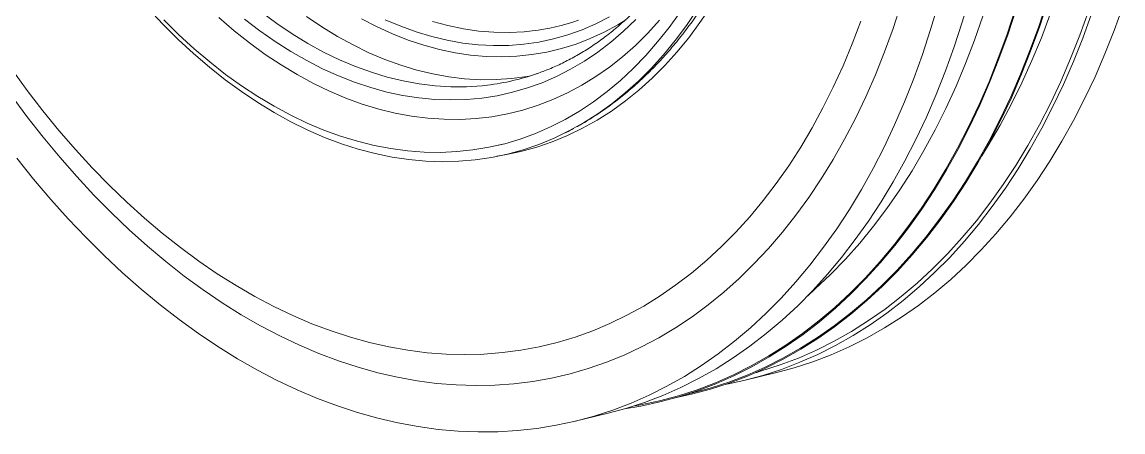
# Model space of a CAD drawing. Header units: millimetres. Extents: x -1041 to 1726, y -447 to 1705.
# Drawn here: x 422.2 to 803, y -447.4 to -305.6 of the extents above; entities that cross this region are included whole.
import ezdxf

# ---------------------------------------------------------------- set-up
doc = ezdxf.new("R2010")
doc.units = ezdxf.units.MM

msp = doc.modelspace()

# ---------------------------------------------------------------- linework, layer by layer
at = {"color": 7, "linetype": 'Continuous', "lineweight": 15}
for p, q in [((586.81, -348.2), (588.52, -347.79)), ((671.81, -429.56), (682.72, -426.92)), ((652.34, -434.27), (653.62, -433.96)), ((613.53, -443.65), (624.47, -441.01))]:
    msp.add_line(p, q, dxfattribs=at)
at = {"color": 8, "linetype": 'Continuous', "lineweight": 15, "flags": 128}
for points in [[(673.26, -276.17), (670.48, -282.24), (667.31, -288.51), (663.95, -294.53), (660.41, -300.3), (656.68, -305.81), (652.78, -311.04), (648.71, -316), (644.47, -320.67), (640.08, -325.05), (635.54, -329.13), (630.86, -332.9), (626.04, -336.37), (621.1, -339.51), (616.03, -342.34), (610.85, -344.84), (605.57, -347.01), (600.2, -348.84), (594.74, -350.35), (589.2, -351.51), (586.41, -351.97)], [(642.73, -304.98), (638.61, -309.48), (634.34, -313.68), (629.91, -317.59), (625.35, -321.18), (620.65, -324.47), (615.82, -327.43), (610.88, -330.08), (605.83, -332.4), (600.68, -334.38), (595.43, -336.03), (590.11, -337.35), (584.7, -338.33), (579.23, -338.97), (573.71, -339.27), (568.13, -339.23), (562.52, -338.85), (556.88, -338.13), (551.22, -337.07), (545.54, -335.68), (539.87, -333.95), (534.2, -331.89), (528.55, -329.51), (522.93, -326.8), (517.34, -323.77), (511.79, -320.43), (506.3, -316.79), (500.87, -312.84), (495.51, -308.59), (490.24, -304.06)], [(583.14, -327.4), (581.31, -327.6), (575.94, -327.95), (570.51, -327.96), (565.05, -327.64), (559.56, -326.97), (554.05, -325.97), (548.52, -324.62), (542.99, -322.95), (537.47, -320.95), (531.97, -318.61), (526.49, -315.96), (521.05, -312.99), (515.65, -309.7), (510.31, -306.11), (505.03, -302.22)], [(597.55, -324.35), (596.84, -324.47), (591.52, -325.16), (586.15, -325.52), (580.73, -325.53), (575.27, -325.2), (569.77, -324.54), (564.26, -323.53), (558.73, -322.19), (553.2, -320.52), (547.68, -318.52), (542.18, -316.19), (536.7, -313.53), (531.26, -310.56), (525.86, -307.28), (520.52, -303.69)], [(631.04, -304.86), (628.22, -306.57), (623.52, -309.1), (618.7, -311.31), (613.79, -313.19), (608.78, -314.75), (603.69, -315.96), (598.53, -316.85), (593.3, -317.39), (588.02, -317.6), (582.7, -317.47), (577.34, -317.01), (571.95, -316.21), (566.55, -315.07), (561.14, -313.61), (555.73, -311.81), (550.33, -309.69), (544.96, -307.24), (539.61, -304.48)], [(625.4, -303.76), (620.69, -306.17), (615.88, -308.26), (610.96, -310.01), (605.96, -311.43), (600.88, -312.52), (595.73, -313.26), (590.52, -313.67), (585.25, -313.74), (579.95, -313.46), (574.61, -312.85), (569.25, -311.9), (563.88, -310.62), (558.51, -309), (553.14, -307.06), (547.8, -304.78)], [(791.11, -301.89), (788.11, -310.18), (784.9, -318.26), (781.49, -326.12), (777.88, -333.75), (774.08, -341.14), (770.08, -348.29), (765.9, -355.19), (761.54, -361.83), (756.99, -368.2), (752.28, -374.3), (747.4, -380.12), (742.36, -385.66), (737.16, -390.9), (731.82, -395.85), (726.32, -400.5), (720.7, -404.84), (714.94, -408.86), (709.05, -412.57), (703.05, -415.97), (696.93, -419.03), (690.71, -421.78), (684.39, -424.19), (677.98, -426.27), (675.95, -426.86)], [(754.57, -303.54), (751.67, -311.84), (748.57, -319.94), (745.26, -327.82), (741.75, -335.48), (738.05, -342.9), (734.15, -350.07), (730.06, -357), (725.79, -363.67), (721.34, -370.08), (716.71, -376.21), (711.92, -382.07), (706.96, -387.64), (701.85, -392.92), (696.58, -397.9), (693.96, -400.22)], [(777.82, -302.89), (774.76, -311.02), (771.48, -318.93), (768.01, -326.61), (764.33, -334.07), (760.47, -341.28), (756.41, -348.24), (754.17, -351.84)], [(598.62, -308.64), (595.86, -308.93), (590.67, -309.19), (585.42, -309.12), (580.14, -308.7), (574.83, -307.94), (569.51, -306.84), (564.17, -305.41)]]:
    msp.add_lwpolyline(points, dxfattribs=at)
at = {"color": 7, "linetype": 'Continuous', "lineweight": 15, "flags": 128}
for points in [[(750.01, -296.87), (747.43, -305.61), (744.63, -314.15), (741.62, -322.48), (738.4, -330.61), (734.98, -338.51), (731.36, -346.19), (727.54, -353.63), (723.53, -360.82), (719.33, -367.76), (714.94, -374.44), (710.38, -380.85), (705.65, -386.98), (700.75, -392.84), (695.69, -398.41), (690.47, -403.68), (685.1, -408.66), (679.59, -413.33), (673.94, -417.69), (668.15, -421.74), (662.24, -425.47), (656.21, -428.88), (650.07, -431.96), (643.82, -434.72), (637.47, -437.15), (631.03, -439.24), (624.5, -441), (624.47, -441.01)], [(655.69, -301.27), (651.97, -306.77), (648.07, -312), (644, -316.96), (639.77, -321.62), (635.39, -326), (630.85, -330.08), (626.17, -333.85), (621.36, -337.31), (616.42, -340.45), (611.36, -343.27), (606.19, -345.77), (600.91, -347.94), (595.54, -349.78), (590.08, -351.28), (584.54, -352.44), (578.94, -353.27), (573.27, -353.75), (567.55, -353.9), (561.79, -353.71), (555.99, -353.18), (550.16, -352.31), (544.32, -351.1), (538.47, -349.55), (532.63, -347.68), (526.79, -345.48), (520.97, -342.95), (515.18, -340.1), (509.42, -336.93), (503.71, -333.45), (498.06, -329.66), (492.47, -325.57), (486.95, -321.19), (481.51, -316.53), (476.15, -311.58), (470.9, -306.36), (465.74, -300.87)], [(739.04, -299.49), (736.46, -308.23), (733.66, -316.77), (730.65, -325.11), (727.44, -333.24), (724.02, -341.14), (720.39, -348.82), (716.58, -356.26), (712.57, -363.45), (708.37, -370.39), (703.99, -377.07), (699.43, -383.49), (694.7, -389.62), (689.8, -395.48), (684.74, -401.05), (679.52, -406.32), (674.15, -411.3), (668.64, -415.97), (662.99, -420.33), (657.2, -424.38), (651.29, -428.12), (645.26, -431.53), (639.12, -434.61), (632.87, -437.37), (626.53, -439.79), (620.09, -441.89), (613.56, -443.64), (606.96, -445.06), (600.29, -446.15), (593.55, -446.89), (586.76, -447.29), (579.92, -447.36), (573.03, -447.08), (566.11, -446.47), (559.17, -445.51), (552.21, -444.22), (545.23, -442.6), (538.26, -440.64), (531.28, -438.35)], [(726.19, -299.48), (723.46, -307.8), (720.51, -315.91), (717.36, -323.8), (714.01, -331.48), (710.45, -338.93), (706.7, -346.13), (702.76, -353.09), (698.63, -359.8), (694.32, -366.24), (689.83, -372.41), (685.17, -378.31), (680.34, -383.92), (675.36, -389.24), (670.22, -394.27), (664.93, -399), (659.5, -403.42), (653.93, -407.53), (648.24, -411.32), (642.42, -414.8), (636.48, -417.95), (630.44, -420.77), (624.29, -423.26), (618.05, -425.42), (611.72, -427.25), (605.31, -428.74), (598.83, -429.89), (592.28, -430.7), (585.68, -431.18), (579.02, -431.31), (572.32, -431.1), (565.58, -430.56), (558.82, -429.67), (552.04, -428.45), (545.24, -426.89), (538.44, -425), (531.65, -422.77)], [(776.87, -298.83), (774.07, -307.38), (771.05, -315.72), (767.83, -323.85), (764.4, -331.76), (760.77, -339.44), (756.94, -346.88), (752.92, -354.07), (748.72, -361.02), (744.33, -367.7), (739.76, -374.12), (735.02, -380.26), (730.11, -386.11), (725.04, -391.69), (719.81, -396.96), (714.43, -401.94), (708.91, -406.62), (703.25, -410.98), (697.45, -415.03), (691.53, -418.77), (685.49, -422.18), (679.34, -425.27), (673.08, -428.03), (666.73, -430.46), (660.28, -432.55), (653.74, -434.31), (648.01, -435.57)], [(776.64, -298.63), (773.84, -307.16), (770.83, -315.49), (767.61, -323.61), (764.18, -331.51), (760.56, -339.18), (756.73, -346.62), (752.72, -353.81), (748.52, -360.74), (744.13, -367.42), (739.57, -373.82), (734.84, -379.96), (729.93, -385.81), (724.87, -391.37), (719.65, -396.64), (714.28, -401.62), (708.76, -406.29), (703.1, -410.65), (697.32, -414.69), (691.4, -418.42), (685.37, -421.83), (679.22, -424.92), (672.97, -427.67), (666.62, -430.1), (660.18, -432.19), (653.65, -433.95), (653.62, -433.96)], [(803, -300.19), (799.99, -308.51), (796.76, -316.63), (793.34, -324.52), (789.71, -332.19), (785.88, -339.62), (781.87, -346.8), (777.66, -353.73), (773.28, -360.4), (768.71, -366.81), (763.97, -372.94), (759.07, -378.79), (754, -384.35), (748.78, -389.62), (743.4, -394.59), (737.88, -399.26), (732.23, -403.61), (726.44, -407.66), (720.52, -411.39), (714.48, -414.8), (708.34, -417.88), (702.08, -420.64), (695.73, -423.06), (689.29, -425.15), (682.76, -426.91), (682.72, -426.92)], [(649.77, -302.2), (645.98, -307.48), (642.02, -312.49), (637.89, -317.22), (633.61, -321.66), (629.17, -325.81), (624.59, -329.65), (619.88, -333.19), (615.03, -336.41), (610.06, -339.31), (604.98, -341.89), (599.79, -344.15), (594.51, -346.07), (589.13, -347.66), (583.68, -348.92), (578.15, -349.84), (572.56, -350.42), (566.91, -350.67), (561.22, -350.57), (555.49, -350.14), (549.73, -349.37), (543.96, -348.27), (538.17, -346.83), (532.38, -345.05), (526.6, -342.95), (520.84, -340.53), (515.1, -337.78), (509.39, -334.72), (503.73, -331.34), (498.12, -327.66), (492.58, -323.68), (487.1, -319.4), (481.7, -314.84), (476.38, -310), (471.16, -304.88)], [(634.46, -304.75), (630.23, -308.8), (625.86, -312.54), (621.34, -315.98), (616.7, -319.11), (611.94, -321.92), (607.06, -324.41), (602.07, -326.57), (596.99, -328.4), (591.82, -329.9), (586.57, -331.07), (581.25, -331.9), (575.86, -332.39), (570.43, -332.55), (564.95, -332.37), (559.43, -331.85), (553.89, -330.99), (548.34, -329.8), (542.77, -328.28), (537.22, -326.42), (531.67, -324.24), (526.14, -321.74), (520.65, -318.92), (515.19, -315.79), (509.78, -312.34), (504.44, -308.6), (499.15, -304.56)], [(765.92, -301.45), (763.12, -310), (760.1, -318.34), (756.88, -326.47), (753.45, -334.38), (749.82, -342.06), (746, -349.51), (741.98, -356.7), (737.78, -363.65), (733.39, -370.33), (728.82, -376.75), (724.08, -382.89), (719.17, -388.75), (714.1, -394.32), (708.88, -399.6), (703.5, -404.58), (697.98, -409.26), (692.32, -413.62), (686.52, -417.67), (680.6, -421.41), (674.57, -424.82), (668.41, -427.91), (662.16, -430.67), (655.8, -433.1), (649.35, -435.19), (642.82, -436.95), (636.2, -438.38), (630.51, -439.32)], [(765.69, -301.24), (762.89, -309.78), (759.88, -318.11), (756.66, -326.24), (753.24, -334.14), (749.61, -341.81), (745.79, -349.24), (741.78, -356.43), (737.58, -363.37), (733.19, -370.05), (728.63, -376.46), (723.9, -382.59), (719, -388.44), (713.93, -394.01), (708.71, -399.28), (703.34, -404.26), (697.83, -408.93), (692.17, -413.29), (686.38, -417.33), (680.47, -421.07), (674.44, -424.47), (668.3, -427.56), (662.05, -430.32), (655.7, -432.74), (649.25, -434.83), (642.73, -436.59), (636.12, -438.01), (634.26, -438.35)], [(792.07, -302.8), (789.06, -311.13), (785.84, -319.25), (782.41, -327.14), (778.78, -334.81), (774.96, -342.24), (770.94, -349.43), (766.74, -356.36), (762.35, -363.03), (757.79, -369.44), (753.05, -375.57), (748.15, -381.42), (743.08, -386.98), (737.86, -392.25), (732.48, -397.22), (726.97, -401.89), (721.31, -406.25), (715.52, -410.3), (709.61, -414.03), (703.57, -417.43), (697.43, -420.52), (691.17, -423.27), (684.82, -425.7), (678.38, -427.79), (671.85, -429.55), (666.02, -430.82)], [(712.31, -305.24), (709.34, -313.08), (706.17, -320.7), (702.8, -328.1), (699.23, -335.26), (695.46, -342.18), (691.51, -348.86), (687.38, -355.27), (683.07, -361.42), (678.59, -367.3), (673.93, -372.9), (669.12, -378.22), (664.15, -383.24), (659.04, -387.97), (653.78, -392.39), (648.38, -396.51), (642.85, -400.32), (637.2, -403.8), (631.43, -406.97), (625.54, -409.82), (619.56, -412.33), (613.48, -414.52), (607.31, -416.38), (601.06, -417.9), (594.74, -419.08), (588.35, -419.93), (581.9, -420.44), (575.39, -420.62), (568.85, -420.45), (562.27, -419.95), (555.66, -419.11), (549.03, -417.94), (542.38, -416.43), (535.74, -414.59), (529.09, -412.42)], [(529.09, -412.42), (522.46, -409.92), (515.84, -407.11), (509.25, -403.97), (502.69, -400.51), (496.18, -396.74), (489.71, -392.67), (483.31, -388.29), (476.96, -383.62), (470.69, -378.65), (464.49, -373.4), (458.38, -367.87), (452.37, -362.07), (446.45, -356), (440.64, -349.68), (434.94, -343.1), (429.36, -336.28), (423.91, -329.22), (418.59, -321.94)], [(531.65, -422.77), (524.86, -420.22), (518.09, -417.34), (511.35, -414.14), (504.64, -410.63), (497.98, -406.8), (491.36, -402.65), (484.8, -398.21), (478.3, -393.46), (471.88, -388.42), (465.53, -383.1), (459.26, -377.49), (453.09, -371.6), (447.02, -365.45), (441.06, -359.04), (435.2, -352.37), (429.47, -345.45), (423.86, -338.3), (418.38, -330.92)], [(531.28, -438.35), (524.32, -435.73), (517.37, -432.79), (510.45, -429.52), (503.57, -425.94), (496.72, -422.04), (489.93, -417.83), (483.18, -413.32), (476.5, -408.51), (469.89, -403.4), (463.36, -398.01), (456.91, -392.33), (450.55, -386.37), (444.29, -380.15), (438.13, -373.66), (432.08, -366.91), (426.14, -359.92), (420.33, -352.68)]]:
    msp.add_lwpolyline(points, dxfattribs=at)
at = {"color": 7, "linetype": 'Continuous', "lineweight": 15}
for centre, radius, start, end in [((589.46, -232.47), 76.72, 276.8586, 289.1315), ((573.28, -245.25), 82.74, 276.8484, 289.2143)]:
    msp.add_arc(centre, radius, start, end, dxfattribs=at)
for points, knots in [([(613.87, -341.89), (614.4, -341.61), (616.61, -340.43), (620.37, -338.07), (625.16, -334.81), (629.83, -331.24), (634.36, -327.4), (638.77, -323.29), (643.03, -318.9), (647.14, -314.26), (651.1, -309.35), (654.9, -304.19), (658.53, -298.79), (661.99, -293.15), (665.27, -287.29), (668.36, -281.21), (671.27, -274.92), (673.99, -268.42), (676.51, -261.75), (678.83, -254.89), (680.94, -247.86), (682.85, -240.67), (684.56, -233.34), (686.05, -225.87), (687.34, -218.27), (688.41, -210.56), (689.27, -202.74), (689.91, -194.83), (690.34, -186.83), (690.56, -178.76), (690.56, -170.63), (690.35, -162.46), (689.93, -154.24), (689.29, -145.99), (688.44, -137.73), (687.38, -129.47), (686.12, -121.21), (684.64, -112.97), (682.96, -104.75), (681.08, -96.58), (679.01, -88.46), (676.73, -80.4), (674.26, -72.41), (671.6, -64.51), (668.75, -56.7), (665.72, -48.99), (662.51, -41.41), (659.13, -33.95), (655.57, -26.62), (651.85, -19.45), (647.97, -12.43), (643.93, -5.57), (639.73, 1.1), (635.39, 7.6), (630.91, 13.89), (626.3, 19.99), (621.55, 25.87), (616.69, 31.52), (611.7, 36.95), (606.6, 42.15), (601.4, 47.09), (596.1, 51.78), (590.72, 56.21), (585.25, 60.37), (579.7, 64.26), (574.09, 67.87), (568.43, 71.18), (562.71, 74.21), (556.96, 76.93), (551.17, 79.36), (545.37, 81.48), (539.55, 83.29), (533.74, 84.79), (527.93, 85.97), (522.85, 86.77), (519.72, 87.05), (518.52, 87.16)], [0, 0, 0, 0, 0.004184, 0.017477, 0.030808, 0.044179, 0.057595, 0.071056, 0.084562, 0.098111, 0.111702, 0.125331, 0.138993, 0.152686, 0.166404, 0.180144, 0.193901, 0.207671, 0.221452, 0.235239, 0.249031, 0.262826, 0.276621, 0.290414, 0.304206, 0.317995, 0.33178, 0.345561, 0.359339, 0.373112, 0.386882, 0.400648, 0.414411, 0.428171, 0.441928, 0.455683, 0.469437, 0.483189, 0.49694, 0.510691, 0.524442, 0.538194, 0.551947, 0.565702, 0.579459, 0.593218, 0.606981, 0.620747, 0.634517, 0.648291, 0.66207, 0.675854, 0.689643, 0.703437, 0.717235, 0.731039, 0.744847, 0.758658, 0.772472, 0.786287, 0.800101, 0.813913, 0.827719, 0.841516, 0.855302, 0.869072, 0.882822, 0.896548, 0.910245, 0.923908, 0.937533, 0.951117, 0.964656, 0.978149, 0.991594, 1, 1, 1, 1]), ([(510.31, 64.97), (510.84, 65.04), (513.03, 65.34), (516.92, 65.54), (521.98, 65.59), (527.08, 65.3), (532.21, 64.72), (537.37, 63.84), (542.54, 62.65), (547.71, 61.16), (552.89, 59.38), (558.05, 57.3), (563.2, 54.94), (568.32, 52.28), (573.41, 49.34), (578.47, 46.13), (583.47, 42.64), (588.42, 38.88), (593.31, 34.85), (598.13, 30.57), (602.87, 26.03), (607.53, 21.25), (612.09, 16.23), (616.56, 10.98), (620.91, 5.51), (625.15, -0.17), (629.28, -6.06), (633.27, -12.15), (637.13, -18.43), (640.85, -24.88), (644.43, -31.5), (647.85, -38.28), (651.11, -45.2), (654.21, -52.26), (657.15, -59.44), (659.91, -66.74), (662.49, -74.14), (664.89, -81.63), (667.11, -89.19), (669.14, -96.83), (670.97, -104.51), (672.61, -112.24), (674.06, -120), (675.3, -127.77), (676.34, -135.55), (677.18, -143.33), (677.82, -151.08), (678.24, -158.8), (678.47, -166.48), (678.48, -174.1), (678.29, -181.65), (677.9, -189.13), (677.3, -196.51), (676.49, -203.78), (675.49, -210.94), (674.28, -217.98), (672.88, -224.87), (671.28, -231.62), (669.49, -238.21), (667.51, -244.63), (665.34, -250.88), (662.99, -256.93), (660.46, -262.79), (657.76, -268.44), (654.89, -273.88), (651.86, -279.09), (648.66, -284.07), (645.31, -288.82), (641.81, -293.32), (638.17, -297.57), (634.39, -301.56), (630.47, -305.29), (626.43, -308.76), (622.26, -311.95), (617.98, -314.86), (613.59, -317.5), (609.09, -319.84), (604.66, -321.84), (601.69, -322.92), (600.28, -323.43)], [0, 0, 0, 0, 0.004272, 0.017556, 0.030831, 0.044091, 0.057335, 0.070561, 0.083768, 0.096956, 0.110126, 0.12328, 0.13642, 0.149546, 0.162662, 0.175768, 0.188868, 0.201962, 0.215051, 0.228138, 0.241222, 0.254305, 0.267388, 0.28047, 0.293553, 0.306637, 0.319722, 0.332808, 0.345895, 0.358983, 0.372073, 0.385164, 0.398257, 0.41135, 0.424445, 0.43754, 0.450637, 0.463734, 0.476831, 0.489929, 0.503027, 0.516125, 0.529223, 0.54232, 0.555417, 0.568513, 0.581608, 0.594702, 0.607795, 0.620887, 0.633977, 0.647066, 0.660153, 0.673239, 0.686322, 0.699405, 0.712485, 0.725565, 0.738643, 0.75172, 0.764797, 0.777874, 0.790951, 0.80403, 0.817111, 0.830196, 0.843285, 0.856381, 0.869485, 0.882599, 0.895725, 0.908865, 0.922021, 0.935194, 0.948386, 0.961597, 0.974828, 0.988077, 1, 1, 1, 1]), ([(610.13, -343.89), (610.23, -343.84), (611.19, -343.39), (612.12, -342.87), (612.94, -342.4)], [0, 0, 0, 0, 0.111193, 1, 1, 1, 1])]:
    msp.add_open_spline(points, degree=3, knots=knots, dxfattribs=at)

doc.saveas('drawing.dxf')
